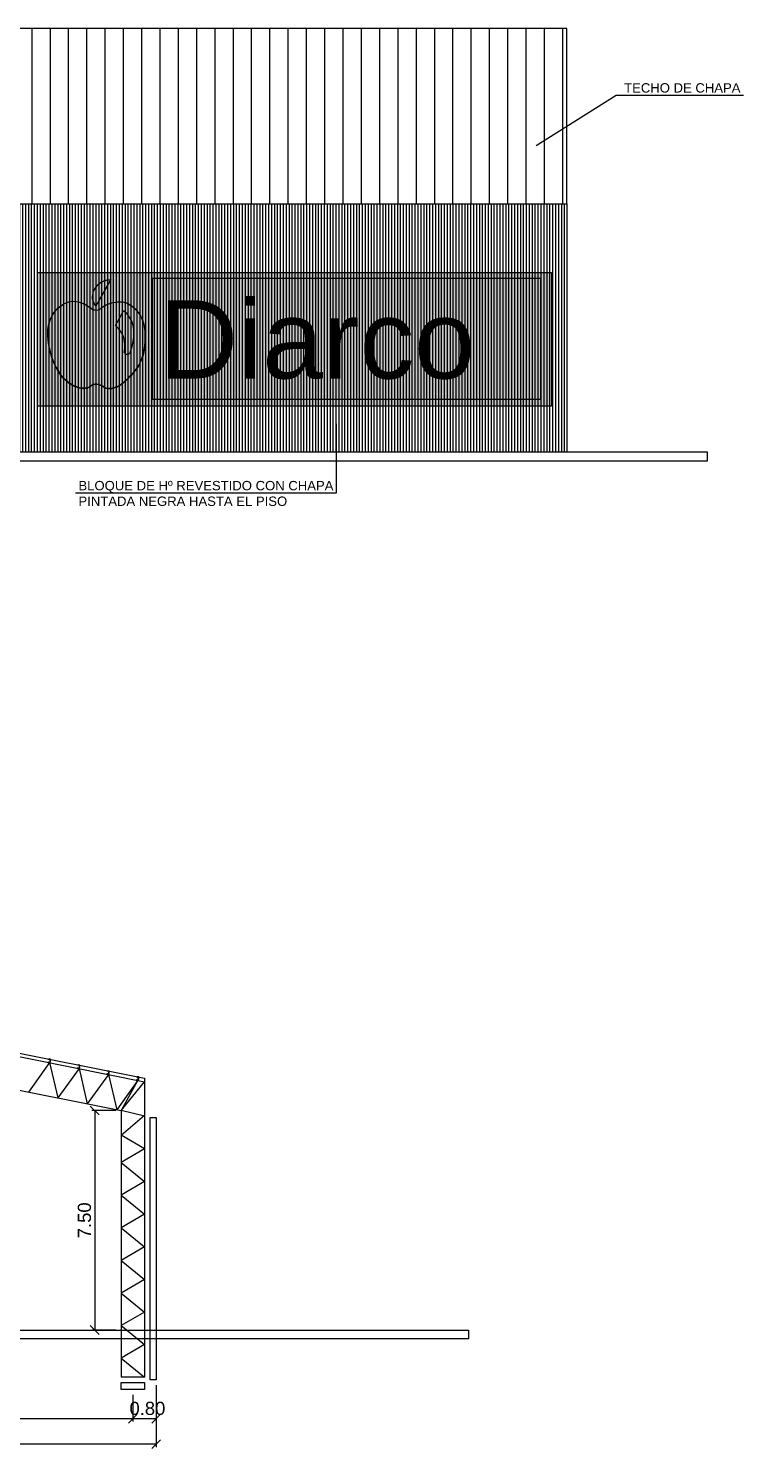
# Model space of a CAD drawing. Header units: metres. Extents: x 0 to 8715937, y -236336 to 216.
# Drawn here: x 374.99 to 399.41, y -129.5 to -80.96 of the extents above; entities that cross this region are included whole.
import ezdxf

# ---------------------------------------------------------------- set-up
doc = ezdxf.new("R2010")
doc.units = ezdxf.units.M
doc.header["$MEASUREMENT"] = 0
doc.header["$PDMODE"] = 3
for name, color, linetype in [('1', 7, 'Continuous'), ('AUX', 251, 'Continuous'), ('CARTEL DIARCO', 1, 'Continuous'), ('COLUMNAS', 210, 'Continuous'), ('COTAS INTERIORES', 2, 'Continuous'), ('Estructura', 7, 'Continuous'), ('logo', 7, 'Continuous'), ('MURO', 4, 'Continuous'), ('MURO 20 - vista', 5, 'Continuous'), ('MURO_BL_HORM', 4, 'Continuous'), ('TEXTO', 7, 'Continuous')]:
    doc.layers.add(name, color=color, linetype=linetype)
doc.styles.add('AR', font='arial.ttf')
doc.styles.add('ARIAL', font='arial.ttf')
doc.styles.get("Standard").update_dxf_attribs({"font": 'arial.ttf'})
doc.dimstyles.new('DIARCO-01', dxfattribs={"dimtxt": 0.45, "dimasz": 0.3, "dimexe": 0.1, "dimexo": 0.18, "dimgap": 0.12, "dimtad": 1, "dimzin": 0, "dimdsep": 46, "dimtxsty": 'AR', "dimblk": 'OBLIQUE', "dimcen": 0.09, "dimclrd": 52, "dimclre": 251, "dimclrt": 256, "dimadec": 0, "dimazin": 0, "dimtfac": 1, "dimtofl": 0, "dimtmove": 1, "dimatfit": 3, "dimldrblk": 'OBLIQUE', "dimfxl": 0.18, "dimtolj": 1, "dimtzin": 0, "dimarcsym": 1})

# ---------------------------------------------------------------- blocks, each defined once
blk = doc.blocks.new('_Oblique')
at = {"layer": '1', "color": 0, "lineweight": -2}
blk.add_line((-0.5, -0.5), (0.5, 0.5), dxfattribs=at)
blk = doc.blocks.new('*D70')
at = {"layer": 'COTAS INTERIORES', "color": 251, "lineweight": -2, "transparency": 16777216}
for p, q in [((377.9732519198575, -117.94654804694), (377.1535395727039, -117.94654804694)), ((377.9732519198575, -125.44654804694), (377.1535395727039, -125.44654804694))]:
    blk.add_line(p, q, dxfattribs=at)
at = {"layer": 'COTAS INTERIORES', "color": 52, "lineweight": -2, "transparency": 16777216}
blk.add_line((377.253539572704, -117.94654804694), (377.253539572704, -125.44654804694), dxfattribs=at)
at = {"layer": 'Defpoints', "color": 0, "transparency": 16777216}
for p in [(378.1532519198576, -117.94654804694), (377.253539572704, -125.44654804694), (378.1532519198576, -125.44654804694)]:
    blk.add_point(p, dxfattribs=at)
at = {"layer": 'COTAS INTERIORES', "color": 52, "lineweight": -2, "transparency": 16777216, "xscale": 0.3, "yscale": 0.3, "zscale": 0.3}
for p, rotation in [((377.253539572704, -117.94654804694), 90), ((377.253539572704, -125.44654804694), 270)]:
    blk.add_blockref('_Oblique', p, dxfattribs=dict(at, rotation=rotation))
at = {"layer": 'COTAS INTERIORES', "transparency": 16777216, "insert": (376.9037817282292, -121.69654804694), "char_height": 0.45, "attachment_point": 5, "rotation": 90, "style": 'AR'}
blk.add_mtext('\\A1;7.50', dxfattribs=at)
blk = doc.blocks.new('*D71')
at = {"layer": 'COTAS INTERIORES', "color": 251, "lineweight": -2, "transparency": 16777216}
for p, q in [((320.052384124603, -127.3276328729732), (320.052384124603, -129.4494113534462)), ((379.35238412436, -127.3276328731492), (379.35238412436, -129.4494113534462))]:
    blk.add_line(p, q, dxfattribs=at)
at = {"layer": 'COTAS INTERIORES', "color": 52, "lineweight": -2, "transparency": 16777216}
blk.add_line((379.35238412436, -129.3494113534462), (320.052384124603, -129.3494113534462), dxfattribs=at)
at = {"layer": 'Defpoints', "color": 0, "transparency": 16777216}
for p in [(320.052384124603, -127.1476328729732), (379.35238412436, -127.1476328731492), (320.052384124603, -129.3494113534462)]:
    blk.add_point(p, dxfattribs=at)
at = {"layer": 'COTAS INTERIORES', "color": 52, "lineweight": -2, "transparency": 16777216, "xscale": 0.3, "yscale": 0.3, "zscale": 0.3, "rotation": 180}
blk.add_blockref('_Oblique', (320.052384124603, -129.3494113534462), dxfattribs=at)
at = {"layer": 'COTAS INTERIORES', "color": 52, "lineweight": -2, "transparency": 16777216, "xscale": 0.3, "yscale": 0.3, "zscale": 0.3}
blk.add_blockref('_Oblique', (379.35238412436, -129.3494113534462), dxfattribs=at)
at = {"layer": 'COTAS INTERIORES', "transparency": 16777216, "insert": (349.7023841244815, -128.9995000301174), "char_height": 0.45, "attachment_point": 5, "style": 'AR'}
blk.add_mtext('\\A1;59.30', dxfattribs=at)
blk = doc.blocks.new('*D72')
at = {"layer": 'COTAS INTERIORES', "color": 251, "lineweight": -2, "transparency": 16777216}
for p, q in [((379.35238412436, -127.3276328731492), (379.35238412436, -128.5781448291974)), ((378.5532519198574, -127.6625036627176), (378.5532519198574, -128.5781448291974))]:
    blk.add_line(p, q, dxfattribs=at)
at = {"layer": 'COTAS INTERIORES', "color": 52, "lineweight": -2, "transparency": 16777216}
blk.add_line((379.35238412436, -128.4781448291974), (378.5532519198574, -128.4781448291974), dxfattribs=at)
at = {"layer": 'Defpoints', "color": 0, "transparency": 16777216}
for p in [(379.35238412436, -127.1476328731492), (378.5532519198574, -127.4825036627176), (378.5532519198574, -128.4781448291974)]:
    blk.add_point(p, dxfattribs=at)
at = {"layer": 'COTAS INTERIORES', "color": 52, "lineweight": -2, "transparency": 16777216, "xscale": 0.3, "yscale": 0.3, "zscale": 0.3, "rotation": 180}
blk.add_blockref('_Oblique', (378.5532519198574, -128.4781448291974), dxfattribs=at)
at = {"layer": 'COTAS INTERIORES', "color": 52, "lineweight": -2, "transparency": 16777216, "xscale": 0.3, "yscale": 0.3, "zscale": 0.3}
blk.add_blockref('_Oblique', (379.35238412436, -128.4781448291974), dxfattribs=at)
at = {"layer": 'COTAS INTERIORES', "transparency": 16777216, "insert": (379.0532519198575, -128.1283869847227), "char_height": 0.45, "attachment_point": 5, "style": 'AR'}
blk.add_mtext('\\A1;0.80', dxfattribs=at)
blk = doc.blocks.new('*D73')
at = {"layer": 'COTAS INTERIORES', "color": 251, "lineweight": -2, "transparency": 16777216}
for p, q in [((359.2532517883436, -127.5076328729732), (359.2532517883436, -128.5781448291974)), ((378.5532519198574, -127.6625036627176), (378.5532519198574, -128.5781448291974))]:
    blk.add_line(p, q, dxfattribs=at)
at = {"layer": 'COTAS INTERIORES', "color": 52, "lineweight": -2, "transparency": 16777216}
blk.add_line((378.5532519198574, -128.4781448291974), (359.2532517883436, -128.4781448291974), dxfattribs=at)
at = {"layer": 'Defpoints', "color": 0, "transparency": 16777216}
for p in [(359.2532517883436, -127.3276328729732), (378.5532519198574, -127.4825036627176), (359.2532517883436, -128.4781448291974)]:
    blk.add_point(p, dxfattribs=at)
at = {"layer": 'COTAS INTERIORES', "color": 52, "lineweight": -2, "transparency": 16777216, "xscale": 0.3, "yscale": 0.3, "zscale": 0.3, "rotation": 180}
blk.add_blockref('_Oblique', (359.2532517883436, -128.4781448291974), dxfattribs=at)
at = {"layer": 'COTAS INTERIORES', "color": 52, "lineweight": -2, "transparency": 16777216, "xscale": 0.3, "yscale": 0.3, "zscale": 0.3}
blk.add_blockref('_Oblique', (378.5532519198574, -128.4781448291974), dxfattribs=at)
at = {"layer": 'COTAS INTERIORES', "transparency": 16777216, "insert": (368.9032518541005, -128.1282335058686), "char_height": 0.45, "attachment_point": 5, "style": 'AR'}
blk.add_mtext('\\A1;19.30', dxfattribs=at)
blk = doc.blocks.new('cartel diarco amarillo')
at = {"layer": 'CARTEL DIARCO'}
h = blk.add_hatch(color=7, dxfattribs=at)
h.paths.add_polyline_path([(993.1687536414804, 564.3036420177099), (980.1062778373571, 564.3036420177099), (980.1062778373571, 560.9021669246195), (993.1687536414804, 560.9021669246195)])
h.paths.add_polyline_path([(983.0281619171058, 564.1524475191551), (992.8886114375517, 564.1524475191551), (992.8886114375517, 561.07496365682), (983.0281619171058, 561.07496365682)], flags=16)
edge = h.paths.add_edge_path(flags=16)
edge.add_line((981.9668417810922, 564.1094252318591), (981.5891123728151, 563.4398205271032))
edge.add_ellipse((981.8832472850613, 563.6843159130656), major_axis=(-0.2704564109817194, 0.2704564109817194), ratio=0.9999999997616882, start_angle=12.162727520623775, end_angle=84.73456265864581, ccw=False)
edge.add_ellipse((981.9730985604513, 563.6122919238811), major_axis=(0.3515541733412577, 0.3515541733412577), ratio=0.999999999999345, start_angle=45.72107030589473, end_angle=100.80350550359088, ccw=False)
edge = h.paths.add_edge_path(flags=16)
edge.add_spline(control_points=[(981.521228757236, 563.3534292733738), (981.4524470367888, 563.4026943182788), (981.303789713583, 563.5091704282711), (980.8977273580051, 563.6437336417222), (980.3630694516296, 563.2138511575025), (980.3595601224256, 562.4828288123563), (980.563113467069, 561.8249850828643), (980.961058019268, 561.3910424807578), (981.3670203390361, 561.3282037999242), (981.5326411795795, 561.4802089104767), (981.7121399298992, 561.4582124459378), (981.8733403578756, 561.3201192123727), (982.1833402618983, 561.3864641839107), (982.4448875164551, 561.6422979853706), (982.7747167940149, 562.0263552777257), (982.8586208951581, 562.5624588540537), (982.8191695192465, 563.0999238335334), (982.5761203383313, 563.418187088986), (982.2707335003488, 563.5849056459165), (981.996412555804, 563.54222806089), (981.7866376099656, 563.4531865127406), (981.6716501639605, 563.3345107448124), (981.5764877242565, 563.346479342722), (981.521228757236, 563.3534292733738)], knot_values=[0, 0, 0, 0, 0.3074113711562338, 0.6644055043472763, 1.468071672073934, 2.295270040120924, 3.183399094961327, 3.929561258307615, 4.331907003944105, 4.471833766586344, 4.706453493639631, 4.90274787808086, 5.216442819293098, 5.716191415063595, 6.230271752254182, 7.013889259949322, 7.603216512094329, 8.14087521390477, 8.380237467049847, 8.833778002187184, 9.072708080757721, 9.208889050694598, 9.397474639116478, 9.397474639116478, 9.397474639116478, 9.397474639116478], degree=3, periodic=0)
h = blk.add_hatch(color=50, dxfattribs=at)
edge = h.paths.add_edge_path()
edge.add_ellipse((981.9750498439012, 563.6131683634504), major_axis=(0.3533406488668295, 0.3533406488668293), ratio=0.9999999999993449, start_angle=45.72107030589474, end_angle=100.8035055035909)
edge.add_ellipse((981.8847419760156, 563.6855583534523), major_axis=(-0.2718307760030778, 0.2718307760030778), ratio=0.9999999997616885, start_angle=12.16272752062378, end_angle=84.7345626586458)
edge.add_line((981.5891123733813, 563.4398205271317), (981.9687612709307, 564.1128279297376))
blk.add_hatch(color=50, dxfattribs=at).paths.add_polyline_path([(992.8886114375517, 564.1524475191551), (983.0281619171058, 564.1524475190989), (983.0281619171058, 561.0749636567639), (992.8886114375517, 561.07496365682)])
h = blk.add_hatch(color=256, dxfattribs=at)
edge = h.paths.add_edge_path()
edge.add_spline(control_points=[(981.5208837963461, 563.352990263148), (981.4517525509975, 563.4025056558446), (981.3023398033097, 563.5095228402721), (980.8942139809874, 563.6447698569475), (980.356839129889, 563.2127028601219), (980.3533119673923, 562.4779657147459), (980.5578996991744, 561.8167790531497), (980.9578664663579, 561.3806313063241), (981.3658917447597, 561.3174733012222), (981.5323542124947, 561.470250848643), (981.7127651127157, 561.4481426057596), (981.8747847049882, 561.3093476306071), (982.1863599201955, 561.3760297440944), (982.4492362669944, 561.6331636036613), (982.7807416215926, 562.0191725409503), (982.8650720941016, 562.5580004084912), (982.8254202399917, 563.09819659725), (982.5811359677631, 563.4180771554066), (982.2741972608735, 563.5856429177957), (981.9984823130579, 563.5427484601954), (981.7876413644535, 563.4532544340225), (981.6720695920451, 563.3339755973245), (981.5764235702268, 563.3460050154331), (981.5208837963461, 563.352990263148)], knot_values=[0, 0, 0, 0, 0.3074113711562338, 0.6644055043472763, 1.468071672073934, 2.295270040120924, 3.183399094961327, 3.929561258307615, 4.331907003944105, 4.471833766586344, 4.706453493639631, 4.90274787808086, 5.216442819293098, 5.716191415063595, 6.230271752254182, 7.013889259949322, 7.603216512094329, 8.14087521390477, 8.380237467049847, 8.833778002187184, 9.072708080757721, 9.208889050694598, 9.397474639116478, 9.397474639116478, 9.397474639116478, 9.397474639116478], degree=3, periodic=0)
edge = h.paths.add_edge_path(flags=16)
edge.add_ellipse((981.639007822266, 562.4321540784525), major_axis=(0.4895261487981865, 0.4895261487981862), ratio=0.9999999993330326, start_angle=301.2711891874523, end_angle=364.0743287802951)
edge.add_line((982.0925157037648, 562.955224152349), (982.2924693399432, 563.3295769341908))
edge.add_ellipse((981.8561443778719, 562.7713149267902), major_axis=(0.5010169365948294, 0.501016936594829), ratio=0.9999999994596585, start_angle=327.2408482067931, end_angle=366.9896210998347, ccw=False)
edge.add_ellipse((981.1993264059481, 562.7669057588116), major_axis=(0.9603121964311706, 0.9603121964311706), ratio=0.9999999993634369, start_angle=293.05199613741, end_angle=321.5380565641949, ccw=False)
edge.add_ellipse((982.3875891247275, 562.3038431764566), major_axis=(0.0595029506047776, 0.0595029506047776), ratio=0.9999999920407231, start_angle=160.3202800616159, end_angle=283.04012743288405, ccw=False)
at = {"layer": 'MURO 20 - vista', "ltscale": 0.1}
h = blk.add_hatch(color=0, dxfattribs=at)
h.dxf.hatch_style = 1
edge = h.paths.add_edge_path()
edge.add_ellipse((981.1993264059481, 562.7669057588116), major_axis=(0.9603121964311703, 0.9603121964311703), ratio=0.9999999993634371, start_angle=293.0519961374101, end_angle=321.5380565641949)
edge.add_ellipse((981.8561443778719, 562.7713149267902), major_axis=(0.5010169365948293, 0.501016936594829), ratio=0.9999999994596586, start_angle=327.2408482067931, end_angle=366.9896210998347)
edge.add_line((982.2924693399461, 563.3295769341963), (982.0925157037623, 562.9552241523444))
edge.add_ellipse((981.639007822266, 562.4321540784525), major_axis=(0.4895261487981865, 0.4895261487981862), ratio=0.9999999993330327, start_angle=301.27118918745225, end_angle=364.07432878029505, ccw=False)
edge.add_ellipse((982.3875891247275, 562.3038431764566), major_axis=(0.0595029506047776, 0.0595029506047776), ratio=0.9999999920407232, start_angle=160.3202800616159, end_angle=283.040127432884)
at = {"layer": 'logo', "color": 7, "linetype": 'Continuous'}
for p, q in [((980.1062778373571, 560.9021669246195), (980.1062778373571, 564.3036420177099)), ((980.1062778373571, 564.3036420177099), (993.1687536414804, 564.3036420177099)), ((983.0281619171058, 561.07496365682), (983.0281619171058, 564.1524475191551)), ((983.0281619171058, 564.1524475191551), (992.8886114375517, 564.1524475191551)), ((992.8886114375517, 564.1524475191551), (992.8886114375517, 561.07496365682)), ((993.1687536414804, 564.3036420177099), (993.1687536414804, 560.9021669246195)), ((993.1687536414804, 560.9021669246195), (980.1062778373571, 560.9021669246195)), ((992.8886114375517, 561.07496365682), (983.0281619171058, 561.07496365682))]:
    blk.add_line(p, q, dxfattribs=at)
at = {"layer": 'logo', "color": 172, "linetype": 'Continuous'}
for p in [(981.9687612704814, 564.1128279297376), (981.9668417814631, 564.1094252325166)]:
    blk.add_line(p, (981.5891123724828, 563.439820526514), dxfattribs=at)
at = {"layer": 'logo', "linetype": 'Continuous'}
blk.add_line((982.0925157033873, 562.9552241516425), (982.2924693402649, 563.3295769347931), dxfattribs=at)
at = {"layer": 'logo', "color": 172, "linetype": 'Continuous'}
for centre, major_axis, ratio, start_param, end_param in [((981.9750498439012, 563.6131683632819), (0.3533406488668295, 0.3533406488668295), 0.9999999999993445, 0.7979832143736741, 1.759353068589886), ((981.9730985604513, 563.6122919238811), (0.3515541733412577, 0.3515541733412577), 0.999999999999345, 0.7979832143736741, 1.759353068589886), ((981.8847419760156, 563.6855583532276), (-0.2718307760030779, 0.2718307760030779), 0.9999999997616881, 0.2122796412578114, 1.478897108630809), ((981.8832472850613, 563.6843159130656), (-0.2704564109817194, 0.2704564109817194), 0.9999999997616882, 0.2122796412578114, 1.478897108630809)]:
    blk.add_ellipse(centre, major_axis=major_axis, ratio=ratio, start_param=start_param, end_param=end_param, dxfattribs=at)
at = {"layer": 'logo', "linetype": 'Continuous'}
for centre, major_axis, ratio, start_param, end_param in [((981.8561443778719, 562.7713149267902), (0.5010169365948294, 0.501016936594829), 0.9999999994596585, 5.711430248227521, 6.40517720883857), ((981.639007822266, 562.4321540784525), (0.4895261487981865, 0.4895261487981862), 0.9999999993330326, 5.258174192719782, 6.3542957592045), ((981.1993264059481, 562.7669057588116), (0.9603121964311705, 0.9603121964311705), 0.9999999993634368, 5.11472221213951, 5.611897757508967), ((982.3875891247275, 562.3038431764566), (0.05950295060477758, 0.05950295060477758), 0.9999999920407231, 2.798116744794615, 4.939982138968152)]:
    blk.add_ellipse(centre, major_axis=major_axis, ratio=ratio, start_param=start_param, end_param=end_param, dxfattribs=at)
at = {"layer": 'logo', "color": 1, "linetype": 'Continuous'}
for points in [[(981.5208837963461, 563.352990263148), (981.4517525509975, 563.4025056558446), (981.3023398033097, 563.5095228402721), (980.8942139809874, 563.6447698569475), (980.356839129889, 563.2127028601219), (980.3533119673923, 562.4779657147459), (980.5578996991744, 561.8167790531497), (980.9578664663579, 561.3806313063241), (981.3658917447597, 561.3174733012222), (981.5323542124947, 561.470250848643), (981.7127651127157, 561.4481426057596), (981.8747847049882, 561.3093476306071), (982.1863599201955, 561.3760297440944), (982.4492362669944, 561.6331636036613), (982.7807416215926, 562.0191725409503), (982.8650720941016, 562.5580004084912), (982.8254202399917, 563.09819659725), (982.5811359677631, 563.4180771554066), (982.2741972608735, 563.5856429177957), (981.9984823130579, 563.5427484601954), (981.7876413644535, 563.4532544340225), (981.6720695920451, 563.3339755973245), (981.5764235702268, 563.3460050154331), (981.5208837963461, 563.352990263148)], [(981.521228757236, 563.3534292733738), (981.4524470367888, 563.4026943182788), (981.303789713583, 563.5091704282711), (980.8977273580051, 563.6437336417222), (980.3630694516296, 563.2138511575025), (980.3595601224256, 562.4828288123563), (980.563113467069, 561.8249850828643), (980.961058019268, 561.3910424807578), (981.3670203390361, 561.3282037999242), (981.5326411795795, 561.4802089104767), (981.7121399298992, 561.4582124459378), (981.8733403578756, 561.3201192123727), (982.1833402618983, 561.3864641839107), (982.4448875164551, 561.6422979853706), (982.7747167940149, 562.0263552777257), (982.8586208951581, 562.5624588540537), (982.8191695192465, 563.0999238335334), (982.5761203383313, 563.418187088986), (982.2707335003488, 563.5849056459165), (981.996412555804, 563.54222806089), (981.7866376099656, 563.4531865127406), (981.6716501639605, 563.3345107448124), (981.5764877242565, 563.346479342722), (981.521228757236, 563.3534292733738)]]:
    blk.add_open_spline(points, degree=3, knots=[0, 0, 0, 0, 0.3074113711562338, 0.6644055043472763, 1.468071672073934, 2.295270040120924, 3.183399094961327, 3.929561258307615, 4.331907003944105, 4.471833766586344, 4.706453493639631, 4.90274787808086, 5.216442819293098, 5.716191415063595, 6.230271752254182, 7.013889259949322, 7.603216512094329, 8.14087521390477, 8.380237467049847, 8.833778002187184, 9.072708080757721, 9.208889050694598, 9.397474639116478, 9.397474639116478, 9.397474639116478, 9.397474639116478], dxfattribs=at)
at = {"layer": 'MURO_BL_HORM', "color": 7, "insert": (983.1982813505274, 563.5927533175893), "char_height": 1.988380497574451, "width": 18.07561802546393, "attachment_point": 1}
blk.add_mtext('{\\fSwis721 Blk BT|b0|i0|c0|p34;D\\C0;iarco}', dxfattribs=at)
blk = doc.blocks.new('C 120')
at = {"layer": 'Estructura', "color": 2}
blk.add_lwpolyline([(50.00000000046566, 95), (48.40000000037253, 95), (48.39999999944121, 118.4000000000233), (1.600000000093132, 118.4000000000233), (1.600000000093132, 1.600000000093132), (48.39999999990687, 1.599999999976717), (48.40000000037253, 25), (50, 25), (50, 0), (0, 0), (0, 120), (50, 120)], close=True, dxfattribs=at)

msp = doc.modelspace()

# ---------------------------------------------------------------- hatches: boundary and pattern name
at = {"layer": 'AUX'}
h = msp.add_hatch(dxfattribs=at)
h.set_pattern_fill('ANSI31', color=256, scale=5, angle=45)
h.set_pattern_definition([(90, (2028.237910315626, -190.0970375811917), (-0.625, 1.110223024625157e-16), [])])
h.paths.add_polyline_path([(312.1794835259473, -86.95969724353156), (393.3794932655051, -86.95969724353156), (393.3794932655046, -80.96197032148127), (312.1794835259473, -80.96197032148127)])
at = {"layer": 'MURO 20 - vista', "ltscale": 0.1}
h = msp.add_hatch(dxfattribs=at)
h.set_pattern_fill('ANSI31', color=0, scale=0.8, angle=45)
h.set_pattern_definition([(90, (0, 0), (-0.1, 1.387778780781446e-17), [])])
h.paths.add_polyline_path([(332.2117713801827, -93.29654804701389), (332.2117713811364, -95.44654804690906), (338.3317616404476, -95.44654804689753), (368.4302238305587, -88.95161673246608), (369.8317616404433, -95.4465480468992), (393.3794932655048, -95.44654804688388), (393.3794932655048, -86.95969724353156), (312.1794835259473, -86.95969724353156), (312.179483525947, -95.4465480469055), (316.5095406311303, -95.44654804674774), (316.5095406311303, -93.29654804676692), (318.7695517803623, -93.2965480472203), (318.7695517813155, -95.44654804689335), (320.8876536364817, -95.4465480469153), (320.8876536364826, -90.89654804683124), (324.4876536359945, -90.89654804696019), (324.4876536369472, -95.44654804691936), (326.5296210008814, -95.44654804694004), (326.5296210008879, -93.29654804689133), (327.5296211488625, -93.29654804698528), (327.5296211488569, -95.44654804691785), (331.111771380183, -95.44654804691112), (331.111771380183, -93.2965480468849)])

# ---------------------------------------------------------------- linework, layer by layer
at = {"color": 4, "ltscale": 0.21}
for points in [[(398.1794835254816, -95.74654804745226), (398.1794835254816, -95.74654804745226), (398.1794835259473, -95.44654804694004), (299.1794835259473, -95.44654804688183), (299.1794835264129, -95.74654804751047), (398.1794835254816, -95.74654804745226)], [(306.0186860632462, -125.7465480474523), (306.0186860632462, -125.7465480474523), (306.0186860627805, -125.44654804694), (390.0186860599692, -125.44654804694), (390.0186860595036, -125.7465480475684), (306.0186860632462, -125.7465480474523)]]:
    msp.add_lwpolyline(points, dxfattribs=at)
at = {"layer": 'COLUMNAS'}
msp.add_lwpolyline([(378.1532519198574, -127.2425036624942), (378.9532519198574, -127.242503662494), (378.9532519198574, -127.4825036627175), (378.1532519198574, -127.4825036627177)], close=True, dxfattribs=at)
at = {"layer": 'Estructura', "ltscale": 0.1}
for p, q in [((349.6032519198109, -110.9619703214813), (378.9532519198576, -116.8373164865718)), ((349.6032519198109, -111.0843510784411), (378.9532519198576, -116.9596972435316)), ((349.6032519198109, -112.2365480469307), (378.1532519198574, -117.94654804694)), ((375.7138743329938, -116.3068698945334), (374.9896494032992, -117.3138275436281)), ((375.7138743329938, -116.3068698945334), (375.9950881387971, -117.5149152907276)), ((376.7192778191145, -116.5081337281466), (375.9950881387971, -117.5149152907276)), ((376.7192778191145, -116.5081337281466), (377.0005268742949, -117.7160030378272)), ((377.7247518039899, -116.7090453887327), (377.0005268742952, -117.7160030378273)), ((377.7247518039899, -116.7090453887327), (378.0059656097932, -117.9170907849268)), ((378.7301552901106, -116.9103092223458), (378.0059656097932, -117.9170907849268)), ((378.7301905394879, -116.9101331358326), (378.1532519198576, -117.94654804694)), ((378.1532519198576, -117.94654804694), (378.9532519198576, -116.9596972435316)), ((378.9532519198576, -116.8373164865718), (378.9532519198576, -127.0625036626059)), ((378.1532519198574, -117.94654804694), (378.1532519198574, -127.0625036626059)), ((378.9532519198574, -118.1417255532883), (378.1532519198576, -117.94654804694)), ((378.1532519198574, -118.7917255532883), (378.9532519198576, -118.10654804694)), ((378.9532519198574, -119.2568228169529), (378.1532519198574, -118.7917255532883)), ((378.9532519198574, -119.2568228169533), (378.1532519198574, -119.7219200806179)), ((378.1532519198574, -119.7219200806179), (378.9532519198574, -120.3719200806179)), ((378.9532519198574, -120.3719200806179), (378.1532519198574, -120.8370173442826)), ((378.1532519198574, -120.8370173442826), (378.9532519198574, -121.4870173442826)), ((378.9532519198574, -121.4870173442826), (378.1532519198574, -121.9521146079472)), ((378.1532519198574, -121.9521146079472), (378.9532519198574, -122.6021146079473)), ((378.9532519198574, -122.6021146079473), (378.1532519198574, -123.0672118716119)), ((378.1532519198574, -123.0672118716119), (378.9532519198574, -123.7172118716119)), ((378.9532519198574, -123.7172118716119), (378.1532519198574, -124.1823091352766)), ((378.1532519198574, -124.1823091352766), (378.9532519198574, -124.8323091352766)), ((378.9532519198574, -124.8323091352766), (378.1532519198574, -125.2974063989412)), ((378.1532519198574, -125.2974063989412), (378.9532519198574, -125.9474063989413)), ((378.9532519198574, -125.9474063989413), (378.1532519198574, -126.4125036626059)), ((378.1532519198574, -126.4125036626059), (378.9532519198574, -127.0625036626059)), ((378.9532519198576, -127.0625036626059), (378.1532519198574, -127.0625036626059))]:
    msp.add_line(p, q, dxfattribs=at)
at = {"layer": 'MURO', "color": 3}
msp.add_lwpolyline([(312.1794835259473, -86.95969724353156), (393.3794932655051, -86.95969724353156), (393.3794932655046, -80.96197032148127), (312.1794835259473, -80.96197032148127)], close=True, dxfattribs=at)
at = {"layer": 'MURO', "ltscale": 0.1}
msp.add_lwpolyline([(312.1794835259473, -86.95969724353156), (393.3794932655048, -86.95969724353156), (393.3794932655048, -95.44654804688388), (369.8317616404433, -95.4465480468992), (368.4302238305587, -88.95161673246608), (338.3317616404476, -95.44654804689753), (312.1794835259473, -95.4465480469055)], close=True, dxfattribs=at)
at = {"layer": 'MURO'}
msp.add_lwpolyline([(379.1523841243602, -127.1476328731494), (379.1523841243603, -118.1863744878405), (379.3523841243597, -118.1863744878405), (379.35238412436, -127.1476328731491), (379.1523841243611, -127.147632873148)], dxfattribs=at)
at = {"layer": 'TEXTO', "linetype": 'ByBlock', "lineweight": -2}
for points in [[(392.3269269455152, -84.96298839036173), (395.0579725602186, -83.2479984667347), (399.4120334761139, -83.2479984667347)], [(385.4993040114271, -94.47176921451795), (385.4993040109614, -96.84144245183016), (376.5928082964813, -96.84144245183016)]]:
    msp.add_lwpolyline(points, dxfattribs=at)

# ---------------------------------------------------------------- block references
at = {"layer": 'CARTEL DIARCO', "color": 7, "xscale": 1.344115315983196, "yscale": 1.344115315983196, "zscale": 1.344115315983196}
msp.add_blockref('cartel diarco amarillo', (-942.0787209105882, -847.7887283505878), dxfattribs=at)
at = {"layer": 'Estructura', "xscale": 0.0009999999999830338, "yscale": 0.0009999999999830338, "zscale": 0.0009999999999830338, "rotation": 168.6900675263039}
for p in [(375.7399185557393, -116.192965643247), (376.7453220418602, -116.3942294768599), (377.7507960267354, -116.5951411374462), (378.7561995128563, -116.7964049710591)]:
    msp.add_blockref('C 120', p, dxfattribs=at)

# ---------------------------------------------------------------- texts
at = {"layer": 'TEXTO', "char_height": 0.32, "style": 'ARIAL'}
for s, insert, width, attachment_point, rotation in [('TECHO DE CHAPA', (399.3067630527232, -82.83473863557133), 12.48731345389944, 3, 1.1444030522466218e-09), ('BLOQUE DE Hº REVESTIDO CON CHAPA PINTADA NEGRA HASTA EL PISO', (376.698078719872, -96.42818262077346), 9.086802188217469, 1, 359.99999999885557)]:
    msp.add_mtext(s, dxfattribs=dict(at, insert=insert, width=width, attachment_point=attachment_point, rotation=rotation))

# ---------------------------------------------------------------- dimensions: what is measured, and where the dimension line sits
at = {"layer": 'COTAS INTERIORES'}
for base, p1, p2, angle, picture, middle in [((377.253539572704, -125.44654804694), (378.1532519198576, -117.94654804694), (378.1532519198576, -125.44654804694), 270, '*D70', (376.9037817282292, -121.69654804694)), ((320.052384124603, -129.3494113534462), (379.35238412436, -127.1476328731492), (320.052384124603, -127.1476328729732), 180, '*D71', (349.7023841244815, -128.9995000301174)), ((359.2532517883436, -128.4781448291974), (378.5532519198574, -127.4825036627176), (359.2532517883436, -127.3276328729732), 180, '*D73', (368.9032518541005, -128.1282335058686))]:
    dim = msp.add_linear_dim(base=base, p1=p1, p2=p2, angle=angle, dimstyle='DIARCO-01', dxfattribs=at)
    dim.commit()
    dim.dimension.update_dxf_attribs({"geometry": picture, "text_midpoint": middle})
dim = msp.add_linear_dim(base=(378.5532519198574, -128.4781448291974), p1=(379.35238412436, -127.1476328731492), p2=(378.5532519198574, -127.4825036627176), angle=180, dimstyle='DIARCO-01', dxfattribs=at)
dim.commit()
dim.dimension.update_dxf_attribs({"geometry": '*D72', "text_midpoint": (379.0532519198575, -128.4781448291974), "dimtype": 160})

doc.saveas('drawing.dxf')
